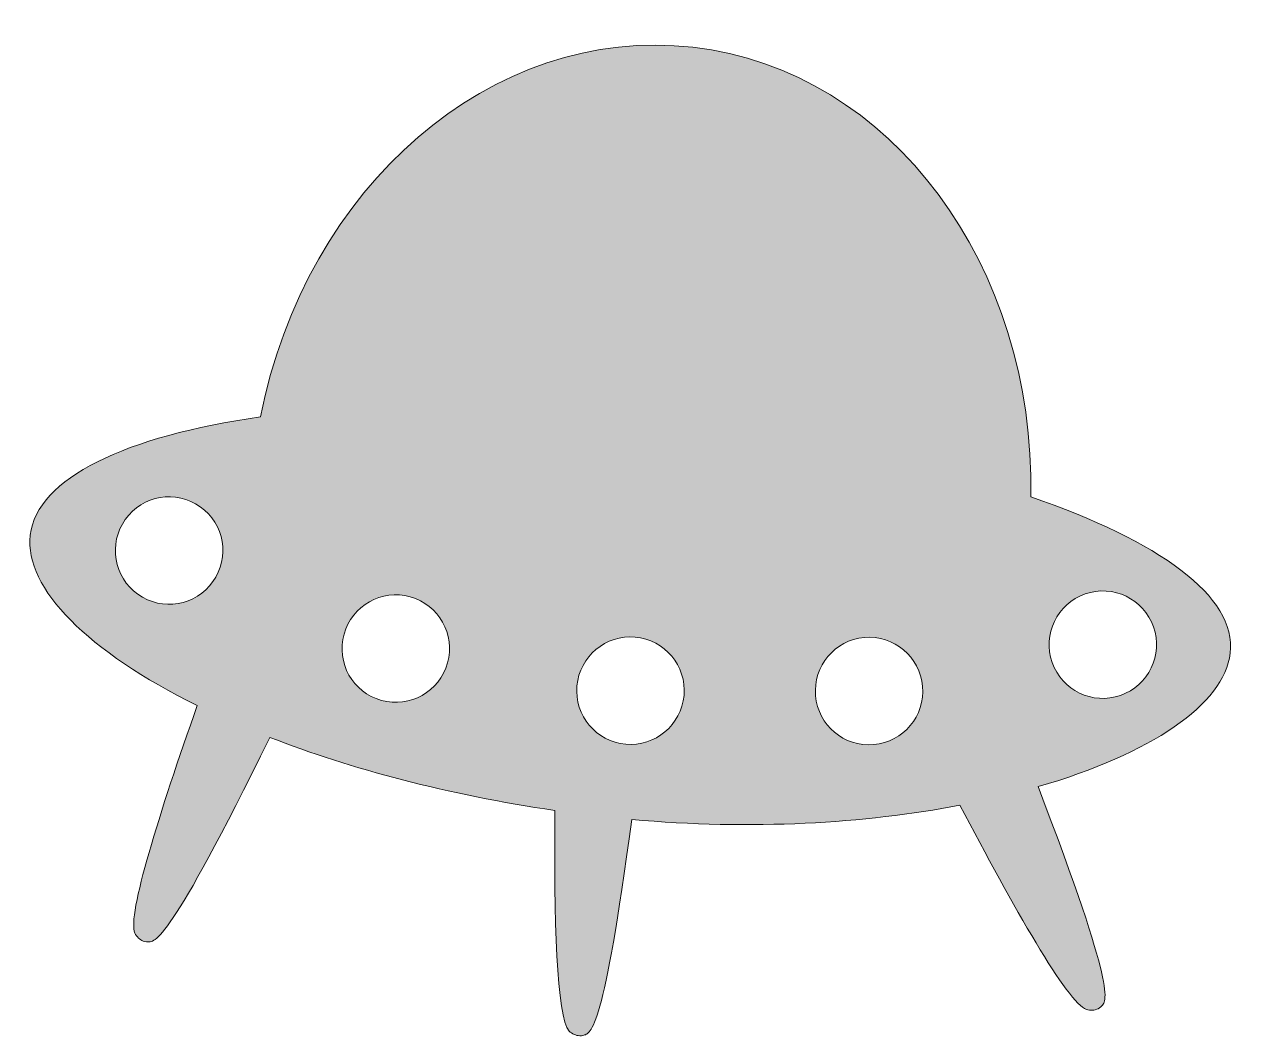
# Model space of a CAD drawing. Header units: inches. Extents: x 0 to 102, y 0 to 86.
import ezdxf

# ---------------------------------------------------------------- set-up
doc = ezdxf.new("R2010")
doc.units = ezdxf.units.IN
doc.header["$MEASUREMENT"] = 0
doc.layers.add('Layer 1', color=7, linetype='Continuous')

msp = doc.modelspace()

# ---------------------------------------------------------------- hatches: boundary and pattern name
at = {"layer": 'Layer 1', "true_color": 0x00adee}
h = msp.add_hatch(color=140, dxfattribs=at)
h.dxf.hatch_style = 2
edge = h.paths.add_edge_path()
edge.add_spline(control_points=[(14.16, 27.93), (11, 19), (8.2, 10.16), (8.88, 8.68), (9.03, 8.36), (9.28, 8.12), (9.59, 8.01), (9.59, 8.01), (9.73, 7.96), (9.73, 7.96), (9.73, 7.96), (9.86, 7.95), (9.86, 7.95), (10.61, 7.86), (11.69, 7.74), (20.3, 25.24), (27.15, 22.58), (35.37, 20.37), (44.42, 19.06), (44.34, 10.04), (44.56, 1.53), (45.63, 0.4), (45.87, 0.15), (46.19, 0.01), (46.52, 0), (46.52, 0), (46.67, 0), (46.67, 0), (46.67, 0), (46.79, 0.03), (46.79, 0.03), (47.51, 0.18), (48.54, 0.41), (50.92, 18.29), (61.07, 17.38), (70.65, 17.96), (78.7, 19.5), (83.16, 11), (87.84, 2.73), (89.41, 2.22), (89.74, 2.11), (90.09, 2.14), (90.39, 2.29), (90.39, 2.29), (90.52, 2.36), (90.52, 2.36), (90.52, 2.36), (90.61, 2.44), (90.61, 2.44), (91.18, 2.93), (91.98, 3.63), (85.32, 21.07), (94.86, 23.83), (101.07, 28.03), (101.57, 32.35), (102.13, 37.21), (95.51, 41.86), (84.7, 45.58), (85.09, 65.08), (72.94, 81.67), (56.11, 83.61), (39.07, 85.56), (23.31, 71.8), (19.51, 52.35), (8.12, 50.72), (0.59, 47.19), (0.03, 42.33), (-0.48, 37.82), (4.94, 32.48), (14.16, 27.93)], knot_values=[0, 0, 0, 0, 1, 1, 1, 2, 2, 2, 3, 3, 3, 4, 4, 4, 5, 5, 5, 6, 6, 6, 7, 7, 7, 8, 8, 8, 9, 9, 9, 10, 10, 10, 11, 11, 11, 12, 12, 12, 13, 13, 13, 14, 14, 14, 15, 15, 15, 16, 16, 16, 17, 17, 17, 18, 18, 18, 19, 19, 19, 20, 20, 20, 21, 21, 21, 22, 22, 22, 23, 23, 23, 23], degree=3, periodic=1)
edge = h.paths.add_edge_path()
edge.add_spline(control_points=[(89.29, 37.37), (91.66, 38.2), (94.25, 36.95), (95.08, 34.58), (95.91, 32.21), (94.66, 29.62), (92.29, 28.79), (89.92, 27.96), (87.33, 29.21), (86.5, 31.58), (85.67, 33.95), (86.92, 36.54), (89.29, 37.37)], knot_values=[0, 0, 0, 0, 1, 1, 1, 2, 2, 2, 3, 3, 3, 4, 4, 4, 4], degree=3, periodic=1)
edge = h.paths.add_edge_path()
edge.add_spline(control_points=[(70.61, 33.69), (73.11, 33.91), (75.32, 32.05), (75.54, 29.55), (75.76, 27.05), (73.91, 24.85), (71.4, 24.63), (68.9, 24.41), (66.7, 26.26), (66.48, 28.76), (66.26, 31.26), (68.11, 33.47), (70.61, 33.69)], knot_values=[0, 0, 0, 0, 1, 1, 1, 2, 2, 2, 3, 3, 3, 4, 4, 4, 4], degree=3, periodic=1)
edge = h.paths.add_edge_path()
edge.add_spline(control_points=[(46.29, 29.59), (46.51, 32.09), (48.72, 33.94), (51.22, 33.72), (53.72, 33.5), (55.57, 31.29), (55.35, 28.79), (55.13, 26.29), (52.92, 24.44), (50.42, 24.66), (47.92, 24.88), (46.07, 27.09), (46.29, 29.59)], knot_values=[0, 0, 0, 0, 1, 1, 1, 2, 2, 2, 3, 3, 3, 4, 4, 4, 4], degree=3, periodic=1)
edge = h.paths.add_edge_path()
edge.add_spline(control_points=[(26.58, 33.97), (27.25, 36.39), (29.76, 37.8), (32.18, 37.13), (34.6, 36.46), (36.01, 33.95), (35.34, 31.53), (34.66, 29.11), (32.16, 27.7), (29.74, 28.37), (27.32, 29.04), (25.9, 31.55), (26.58, 33.97)], knot_values=[0, 0, 0, 0, 1, 1, 1, 2, 2, 2, 3, 3, 3, 4, 4, 4, 4], degree=3, periodic=1)
edge = h.paths.add_edge_path()
edge.add_spline(control_points=[(8.07, 43.68), (9.52, 45.73), (12.36, 46.2), (14.41, 44.75), (16.46, 43.3), (16.94, 40.46), (15.48, 38.41), (14.03, 36.36), (11.19, 35.88), (9.14, 37.34), (7.09, 38.79), (6.61, 41.63), (8.07, 43.68)], knot_values=[0, 0, 0, 0, 1, 1, 1, 2, 2, 2, 3, 3, 3, 4, 4, 4, 4], degree=3, periodic=1)

# ---------------------------------------------------------------- linework, layer by layer
at = {"layer": 'Layer 1', "lineweight": 0}
for points, knots in [([(14.16, 27.93), (11, 19), (8.2, 10.16), (8.88, 8.68), (9.03, 8.36), (9.28, 8.12), (9.59, 8.01), (9.59, 8.01), (9.73, 7.96), (9.73, 7.96), (9.73, 7.96), (9.86, 7.95), (9.86, 7.95), (10.61, 7.86), (11.69, 7.74), (20.3, 25.24), (27.15, 22.58), (35.37, 20.37), (44.42, 19.06), (44.34, 10.04), (44.56, 1.53), (45.63, 0.4), (45.87, 0.15), (46.19, 0.01), (46.52, 0), (46.52, 0), (46.67, 0), (46.67, 0), (46.67, 0), (46.79, 0.03), (46.79, 0.03), (47.51, 0.18), (48.54, 0.41), (50.92, 18.29), (61.07, 17.38), (70.65, 17.96), (78.7, 19.5), (83.16, 11), (87.84, 2.73), (89.41, 2.22), (89.74, 2.11), (90.09, 2.14), (90.39, 2.29), (90.39, 2.29), (90.52, 2.36), (90.52, 2.36), (90.52, 2.36), (90.61, 2.44), (90.61, 2.44), (91.18, 2.93), (91.98, 3.63), (85.32, 21.07), (94.86, 23.83), (101.07, 28.03), (101.57, 32.35), (102.13, 37.21), (95.51, 41.86), (84.7, 45.58), (85.09, 65.08), (72.94, 81.67), (56.11, 83.61), (39.07, 85.56), (23.31, 71.8), (19.51, 52.35), (8.12, 50.72), (0.59, 47.19), (0.03, 42.33), (-0.48, 37.82), (4.94, 32.48), (14.16, 27.93)], [0, 0, 0, 0, 1, 1, 1, 2, 2, 2, 3, 3, 3, 4, 4, 4, 5, 5, 5, 6, 6, 6, 7, 7, 7, 8, 8, 8, 9, 9, 9, 10, 10, 10, 11, 11, 11, 12, 12, 12, 13, 13, 13, 14, 14, 14, 15, 15, 15, 16, 16, 16, 17, 17, 17, 18, 18, 18, 19, 19, 19, 20, 20, 20, 21, 21, 21, 22, 22, 22, 23, 23, 23, 23]), ([(8.07, 43.68), (9.52, 45.73), (12.36, 46.2), (14.41, 44.75), (16.46, 43.3), (16.94, 40.46), (15.48, 38.41), (14.03, 36.36), (11.19, 35.88), (9.14, 37.34), (7.09, 38.79), (6.61, 41.63), (8.07, 43.68)], [0, 0, 0, 0, 1, 1, 1, 2, 2, 2, 3, 3, 3, 4, 4, 4, 4]), ([(89.29, 37.37), (91.66, 38.2), (94.25, 36.95), (95.08, 34.58), (95.91, 32.21), (94.66, 29.62), (92.29, 28.79), (89.92, 27.96), (87.33, 29.21), (86.5, 31.58), (85.67, 33.95), (86.92, 36.54), (89.29, 37.37)], [0, 0, 0, 0, 1, 1, 1, 2, 2, 2, 3, 3, 3, 4, 4, 4, 4]), ([(26.58, 33.97), (27.25, 36.39), (29.76, 37.8), (32.18, 37.13), (34.6, 36.46), (36.01, 33.95), (35.34, 31.53), (34.66, 29.11), (32.16, 27.7), (29.74, 28.37), (27.32, 29.04), (25.9, 31.55), (26.58, 33.97)], [0, 0, 0, 0, 1, 1, 1, 2, 2, 2, 3, 3, 3, 4, 4, 4, 4]), ([(46.29, 29.59), (46.51, 32.09), (48.72, 33.94), (51.22, 33.72), (53.72, 33.5), (55.57, 31.29), (55.35, 28.79), (55.13, 26.29), (52.92, 24.44), (50.42, 24.66), (47.92, 24.88), (46.07, 27.09), (46.29, 29.59)], [0, 0, 0, 0, 1, 1, 1, 2, 2, 2, 3, 3, 3, 4, 4, 4, 4]), ([(70.61, 33.69), (73.11, 33.91), (75.32, 32.05), (75.54, 29.55), (75.76, 27.05), (73.91, 24.85), (71.4, 24.63), (68.9, 24.41), (66.7, 26.26), (66.48, 28.76), (66.26, 31.26), (68.11, 33.47), (70.61, 33.69)], [0, 0, 0, 0, 1, 1, 1, 2, 2, 2, 3, 3, 3, 4, 4, 4, 4])]:
    msp.add_open_spline(points, degree=3, knots=knots, dxfattribs=at)

doc.saveas('drawing.dxf')
